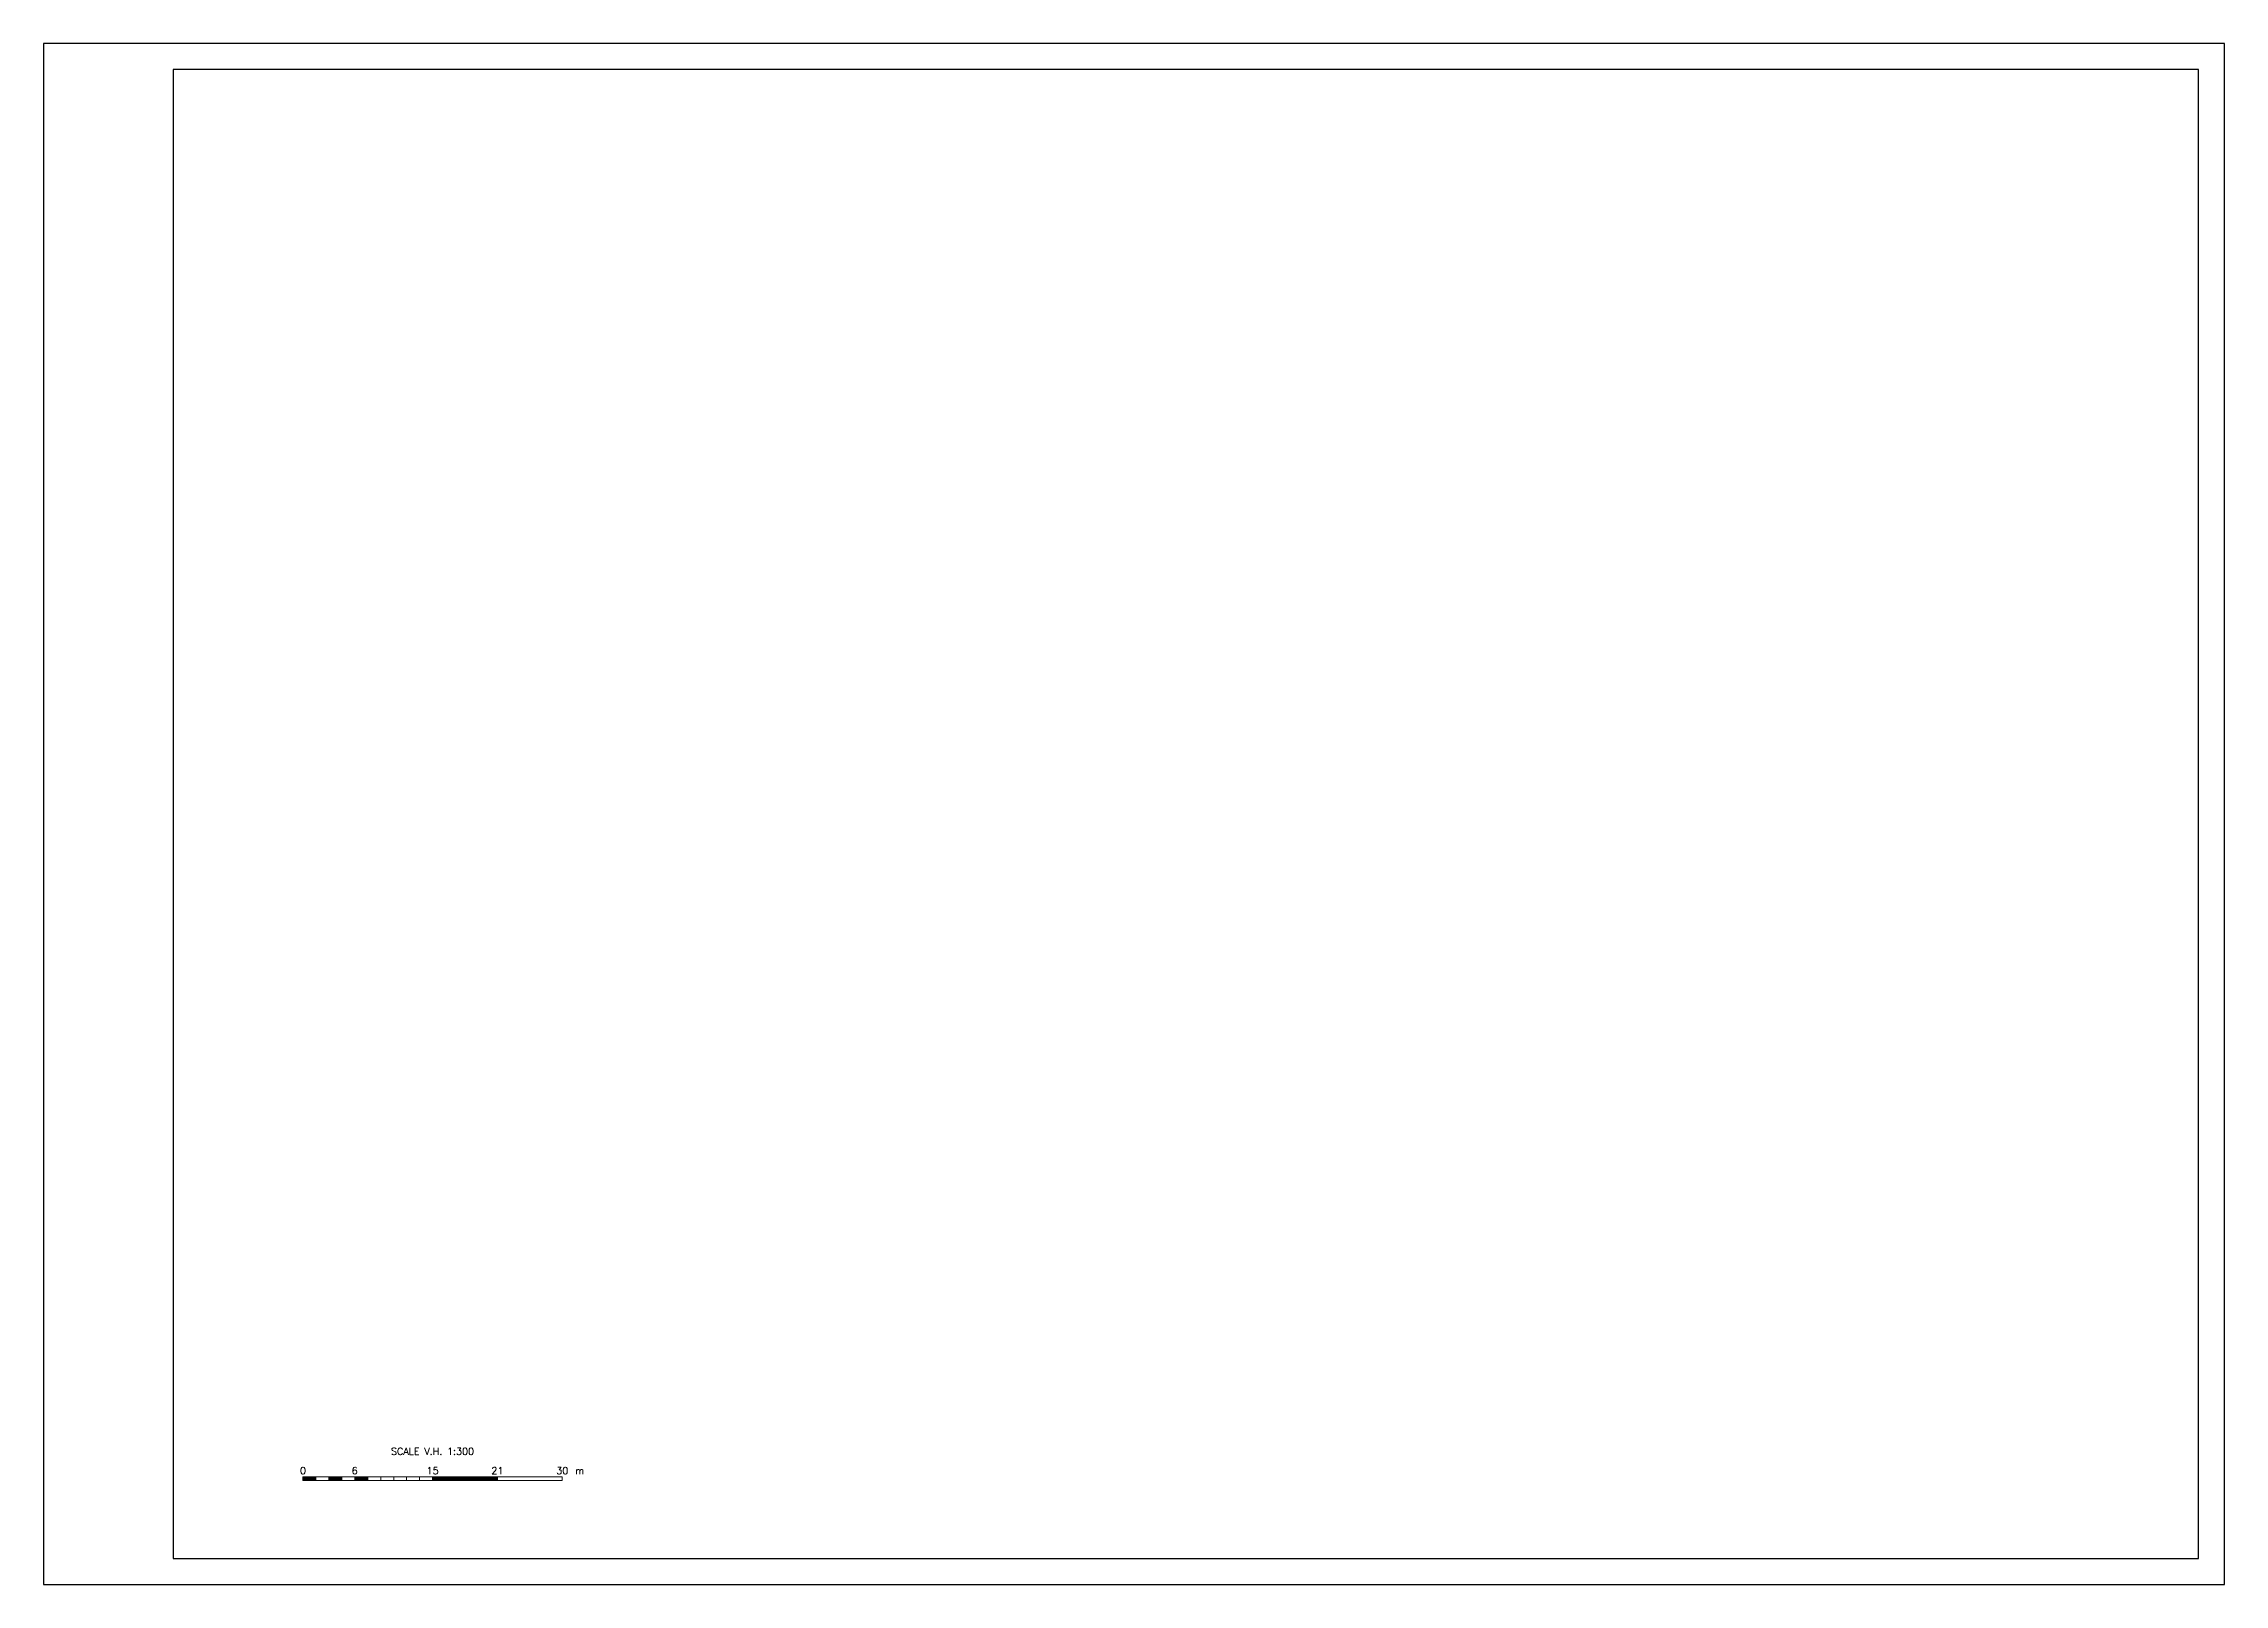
# Model space of a CAD drawing. Header units: metres. Extents: x -15 to 237, y -3 to 175.
import ezdxf
from ezdxf.enums import TextEntityAlignment as Align

# ---------------------------------------------------------------- set-up
doc = ezdxf.new("R2010")
doc.units = ezdxf.units.M
doc.header["$MEASUREMENT"] = 0
doc.layers.get('0').update_dxf_attribs({"linetype": 'CONTINUOUS'})
doc.styles.get("Standard").update_dxf_attribs({"font": 'simplex'})

# ---------------------------------------------------------------- blocks, each defined once
blk = doc.blocks.new('*X3')
at = {"color": 0}
for p, q in [((20000, 6250), (25000, 6250)), ((20000, 6200), (25000, 6200)), ((20000, 6150), (25000, 6150)), ((20000, 6100), (25000, 6100)), ((20000, 6050), (25000, 6050))]:
    blk.add_line(p, q, dxfattribs=at)
blk = doc.blocks.new('*X2')
at = {"color": 0}
for p, q in [((14000, 6250), (15000, 6250)), ((14000, 6200), (15000, 6200)), ((14000, 6150), (15000, 6150)), ((14000, 6100), (15000, 6100)), ((14000, 6050), (15000, 6050))]:
    blk.add_line(p, q, dxfattribs=at)
blk = doc.blocks.new('*X0')
at = {"color": 0}
for p, q in [((10000, 6250), (11000, 6250)), ((10000, 6200), (11000, 6200)), ((10000, 6150), (11000, 6150)), ((10000, 6100), (11000, 6100)), ((10000, 6050), (11000, 6050))]:
    blk.add_line(p, q, dxfattribs=at)
blk = doc.blocks.new('*X1')
at = {"color": 0}
for p, q in [((12000, 6250), (13000, 6250)), ((12000, 6200), (13000, 6200)), ((12000, 6150), (13000, 6150)), ((12000, 6100), (13000, 6100)), ((12000, 6050), (13000, 6050))]:
    blk.add_line(p, q, dxfattribs=at)

msp = doc.modelspace()

# ---------------------------------------------------------------- linework, layer by layer
at = {"color": 2}
msp.add_lwpolyline([(-15, -3), (237.3, -3), (237.3, 175.2), (-15, 175.2)], close=True, dxfattribs=at)
at = {"color": 6}
msp.add_lwpolyline([(0, 0), (234.3, 0), (234.3, 172.2), (0, 172.2)], close=True, dxfattribs=at)
at = {"color": 3, "lineweight": 0}
for points in [[(15, 9), (16.5, 9), (16.5, 9.45), (15, 9.45)], [(16.5, 9), (18, 9), (18, 9.45), (16.5, 9.45)], [(18, 9), (19.5, 9), (19.5, 9.45), (18, 9.45)], [(19.5, 9), (21, 9), (21, 9.45), (19.5, 9.45)], [(21, 9), (22.5, 9), (22.5, 9.45), (21, 9.45)], [(22.5, 9), (24, 9), (24, 9.45), (22.5, 9.45)], [(24, 9), (25.5, 9), (25.5, 9.45), (24, 9.45)], [(25.5, 9), (27, 9), (27, 9.45), (25.5, 9.45)], [(27, 9), (28.5, 9), (28.5, 9.45), (27, 9.45)], [(28.5, 9), (30, 9), (30, 9.45), (28.5, 9.45)], [(30, 9), (37.5, 9), (37.5, 9.45), (30, 9.45)], [(37.5, 9), (45, 9), (45, 9.45), (37.5, 9.45)]]:
    msp.add_lwpolyline(points, close=True, dxfattribs=at)

# ---------------------------------------------------------------- block references
at = {"color": 1, "lineweight": 0, "xscale": 0.0015, "yscale": 0.0015, "zscale": 0.0015}
for name in ['*X0', '*X1', '*X2', '*X3']:
    msp.add_blockref(name, (0, 0), dxfattribs=at)

# ---------------------------------------------------------------- texts
at = {"color": 3}
for s, p in [('SCALE V.H. 1:300', (30, 12)), ('0', (15, 9.75)), ('6', (21, 9.75)), ('15', (30, 9.75)), ('21', (37.5, 9.75)), ('30', (45, 9.75))]:
    msp.add_text(s, height=0.81, dxfattribs=at).set_placement(p, align=Align.CENTER)
msp.add_text('m', height=0.81, dxfattribs=at).set_placement((46.5, 9.75))

doc.saveas('drawing.dxf')
